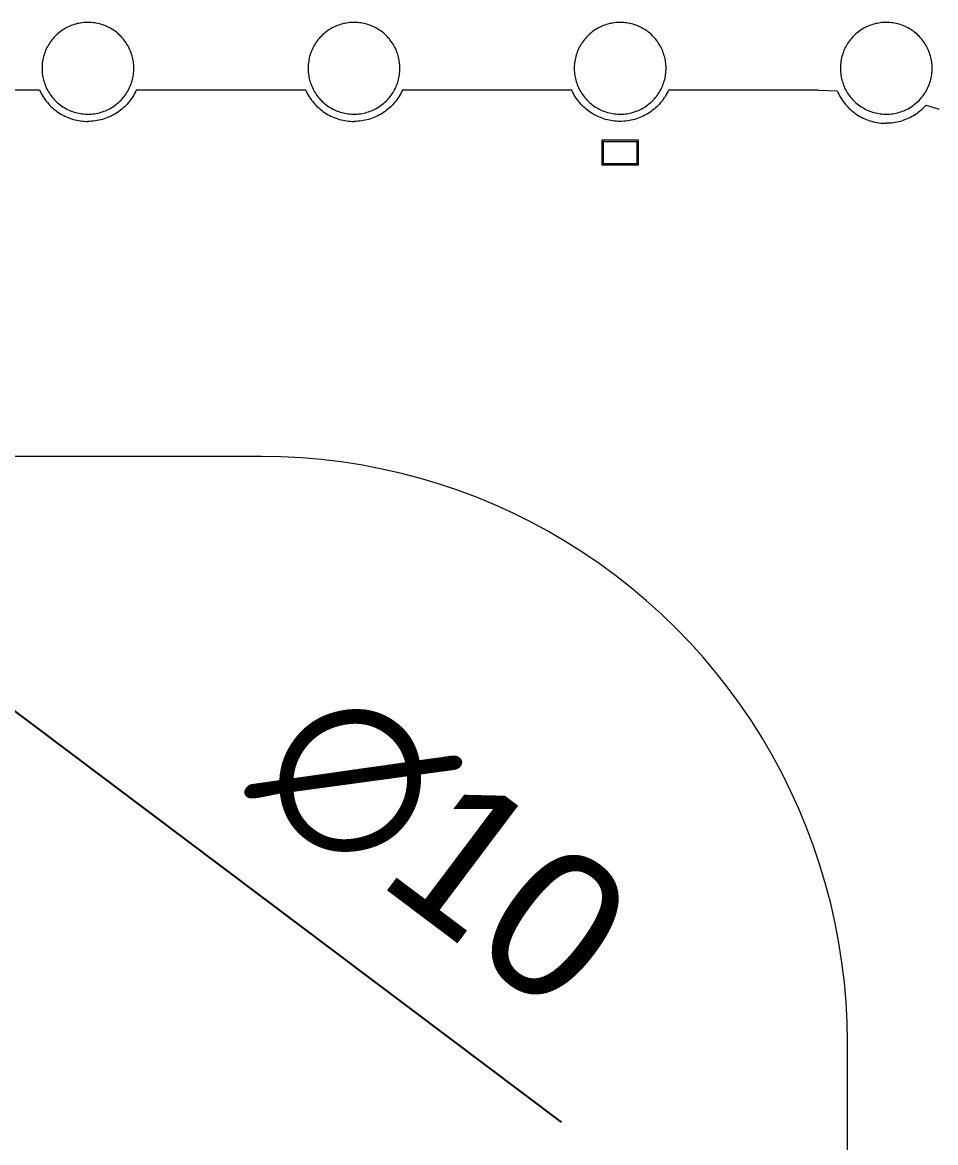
# Model space of a CAD drawing. Header units: millimetres. Extents: x 8434 to 10928, y 788 to 2545.
# Drawn here: x 9395 to 9519.6, y 1086.6 to 1239.5 of the extents above; entities that cross this region are included whole.
import ezdxf

# ---------------------------------------------------------------- set-up
doc = ezdxf.new("R2010")
doc.units = ezdxf.units.MM
doc.layers.add('ZANO_R', color=7, linetype='Continuous', lineweight=0)
doc.layers.add('ZANO_W', color=1, linetype='Continuous', lineweight=0)
doc.styles.get("Standard").update_dxf_attribs({"font": 'ARIALUNI.TTF'})
doc.dimstyles.new('pl i ang', dxfattribs={"dimtxt": 50, "dimasz": 50, "dimexe": 1.25, "dimexo": 0.625, "dimgap": 10, "dimtad": 1, "dimtoh": 1, "dimtxsty": 'Standard', "dimcen": 2.5, "dimclrd": 1, "dimclre": 1, "dimclrt": 1, "dimadec": 0, "dimazin": 0, "dimtfac": 1, "dimtmove": 0, "dimatfit": 3, "dimfxl": 1, "dimarcsym": 1})

# ---------------------------------------------------------------- blocks, each defined once
blk = doc.blocks.new('*D421')
at = {"layer": 'ZANO_W', "color": 1, "lineweight": -2}
for p, q in [((9347.59, 1180.31), (9331.61, 1192.33)), ((9363.57, 1168.29), (9371.57, 1162.27)), ((9387.55, 1150.25), (9468.48, 1089.37))]:
    blk.add_line(p, q, dxfattribs=at)
at = {"layer": 'ZANO_W', "color": 1}
for points in [[(9345.59, 1177.64), (9349.6, 1182.97), (9363.57, 1168.29)], [(9389.55, 1152.91), (9385.54, 1147.59), (9371.57, 1162.27)]]:
    blk.add_solid(points, dxfattribs=at)
at = {"layer": 'ZANO_W', "color": 1, "insert": (9452.4, 1126.95), "char_height": 20, "attachment_point": 5, "rotation": 323.0474}
blk.add_mtext('∅10', dxfattribs=at)

msp = doc.modelspace()

# ---------------------------------------------------------------- linework, layer by layer
at = {"layer": 'ZANO_R'}
for p, q in [((9401.41, 1239.03), (9401.21, 1238.94)), ((9401.61, 1239.12), (9401.41, 1239.03)), ((9401.81, 1239.19), (9401.61, 1239.12)), ((9402.02, 1239.26), (9401.81, 1239.19)), ((9402.23, 1239.32), (9402.02, 1239.26)), ((9402.44, 1239.38), (9402.23, 1239.32)), ((9402.65, 1239.42), (9402.44, 1239.38)), ((9402.87, 1239.46), (9402.65, 1239.42)), ((9403.08, 1239.49), (9402.87, 1239.46)), ((9403.3, 1239.52), (9403.08, 1239.49)), ((9403.52, 1239.54), (9403.3, 1239.52)), ((9403.73, 1239.55), (9403.52, 1239.54)), ((9403.95, 1239.55), (9403.73, 1239.55)), ((9404.17, 1239.54), (9403.95, 1239.55)), ((9404.38, 1239.53), (9404.17, 1239.54)), ((9404.6, 1239.51), (9404.38, 1239.53)), ((9404.82, 1239.48), (9404.6, 1239.51)), ((9405.03, 1239.44), (9404.82, 1239.48)), ((9405.24, 1239.4), (9405.03, 1239.44)), ((9405.46, 1239.35), (9405.24, 1239.4)), ((9405.67, 1239.29), (9405.46, 1239.35)), ((9405.87, 1239.23), (9405.67, 1239.29)), ((9406.08, 1239.15), (9405.87, 1239.23)), ((9406.28, 1239.08), (9406.08, 1239.15)), ((9406.48, 1238.99), (9406.28, 1239.08)), ((9406.68, 1238.9), (9406.48, 1238.99)), ((9437.73, 1239.03), (9437.54, 1238.94)), ((9437.94, 1239.12), (9437.73, 1239.03)), ((9438.14, 1239.19), (9437.94, 1239.12)), ((9438.35, 1239.26), (9438.14, 1239.19)), ((9438.55, 1239.32), (9438.35, 1239.26)), ((9438.77, 1239.38), (9438.55, 1239.32)), ((9438.98, 1239.42), (9438.77, 1239.38)), ((9439.19, 1239.46), (9438.98, 1239.42)), ((9439.41, 1239.49), (9439.19, 1239.46)), ((9439.62, 1239.52), (9439.41, 1239.49)), ((9439.84, 1239.54), (9439.62, 1239.52)), ((9440.06, 1239.55), (9439.84, 1239.54)), ((9440.28, 1239.55), (9440.06, 1239.55)), ((9440.49, 1239.54), (9440.28, 1239.55)), ((9440.71, 1239.53), (9440.49, 1239.54)), ((9440.93, 1239.51), (9440.71, 1239.53)), ((9441.14, 1239.48), (9440.93, 1239.51)), ((9441.36, 1239.44), (9441.14, 1239.48)), ((9441.57, 1239.4), (9441.36, 1239.44)), ((9441.78, 1239.35), (9441.57, 1239.4)), ((9441.99, 1239.29), (9441.78, 1239.35)), ((9442.2, 1239.23), (9441.99, 1239.29)), ((9442.4, 1239.15), (9442.2, 1239.23)), ((9442.61, 1239.08), (9442.4, 1239.15)), ((9442.81, 1238.99), (9442.61, 1239.08)), ((9443, 1238.9), (9442.81, 1238.99)), ((9474.06, 1239.03), (9473.86, 1238.94)), ((9474.26, 1239.12), (9474.06, 1239.03)), ((9474.47, 1239.19), (9474.26, 1239.12)), ((9474.67, 1239.26), (9474.47, 1239.19)), ((9474.88, 1239.32), (9474.67, 1239.26)), ((9475.09, 1239.38), (9474.88, 1239.32)), ((9475.3, 1239.42), (9475.09, 1239.38)), ((9475.52, 1239.46), (9475.3, 1239.42)), ((9475.73, 1239.49), (9475.52, 1239.46)), ((9475.95, 1239.52), (9475.73, 1239.49)), ((9476.17, 1239.54), (9475.95, 1239.52)), ((9476.38, 1239.55), (9476.17, 1239.54)), ((9476.6, 1239.55), (9476.38, 1239.55)), ((9476.82, 1239.54), (9476.6, 1239.55)), ((9477.03, 1239.53), (9476.82, 1239.54)), ((9477.25, 1239.51), (9477.03, 1239.53)), ((9477.47, 1239.48), (9477.25, 1239.51)), ((9477.68, 1239.44), (9477.47, 1239.48)), ((9477.89, 1239.4), (9477.68, 1239.44)), ((9478.11, 1239.35), (9477.89, 1239.4)), ((9478.32, 1239.29), (9478.11, 1239.35)), ((9478.52, 1239.23), (9478.32, 1239.29)), ((9478.73, 1239.15), (9478.52, 1239.23)), ((9478.93, 1239.08), (9478.73, 1239.15)), ((9479.13, 1238.99), (9478.93, 1239.08)), ((9479.33, 1238.9), (9479.13, 1238.99)), ((9510.39, 1239.03), (9510.19, 1238.94)), ((9510.59, 1239.12), (9510.39, 1239.03)), ((9510.79, 1239.19), (9510.59, 1239.12)), ((9511, 1239.26), (9510.79, 1239.19)), ((9511.21, 1239.32), (9511, 1239.26)), ((9511.42, 1239.38), (9511.21, 1239.32)), ((9511.63, 1239.42), (9511.42, 1239.38)), ((9511.84, 1239.46), (9511.63, 1239.42)), ((9512.06, 1239.49), (9511.84, 1239.46)), ((9512.27, 1239.52), (9512.06, 1239.49)), ((9512.49, 1239.54), (9512.27, 1239.52)), ((9512.71, 1239.55), (9512.49, 1239.54)), ((9512.93, 1239.55), (9512.71, 1239.55)), ((9513.14, 1239.54), (9512.93, 1239.55)), ((9513.36, 1239.53), (9513.14, 1239.54)), ((9513.58, 1239.51), (9513.36, 1239.53)), ((9513.79, 1239.48), (9513.58, 1239.51)), ((9514.01, 1239.44), (9513.79, 1239.48)), ((9514.22, 1239.4), (9514.01, 1239.44)), ((9514.43, 1239.35), (9514.22, 1239.4)), ((9514.64, 1239.29), (9514.43, 1239.35)), ((9514.85, 1239.23), (9514.64, 1239.29)), ((9515.05, 1239.15), (9514.85, 1239.23)), ((9515.26, 1239.08), (9515.05, 1239.15)), ((9515.46, 1238.99), (9515.26, 1239.08)), ((9515.65, 1238.9), (9515.46, 1238.99)), ((9399.29, 1237.54), (9399.15, 1237.37)), ((9399.44, 1237.69), (9399.29, 1237.54)), ((9399.6, 1237.84), (9399.44, 1237.69)), ((9399.76, 1237.99), (9399.6, 1237.84)), ((9399.93, 1238.13), (9399.76, 1237.99)), ((9400.1, 1238.27), (9399.93, 1238.13)), ((9400.27, 1238.39), (9400.1, 1238.27)), ((9400.45, 1238.52), (9400.27, 1238.39)), ((9400.64, 1238.63), (9400.45, 1238.52)), ((9400.83, 1238.74), (9400.64, 1238.63)), ((9401.02, 1238.85), (9400.83, 1238.74)), ((9401.21, 1238.94), (9401.02, 1238.85)), ((9406.87, 1238.8), (9406.68, 1238.9)), ((9407.06, 1238.69), (9406.87, 1238.8)), ((9407.25, 1238.58), (9407.06, 1238.69)), ((9407.43, 1238.46), (9407.25, 1238.58)), ((9407.61, 1238.33), (9407.43, 1238.46)), ((9407.78, 1238.2), (9407.61, 1238.33)), ((9407.95, 1238.06), (9407.78, 1238.2)), ((9408.11, 1237.92), (9407.95, 1238.06)), ((9408.27, 1237.77), (9408.11, 1237.92)), ((9408.42, 1237.61), (9408.27, 1237.77)), ((9408.57, 1237.45), (9408.42, 1237.61)), ((9408.71, 1237.29), (9408.57, 1237.45)), ((9435.62, 1237.54), (9435.47, 1237.37)), ((9435.77, 1237.69), (9435.62, 1237.54)), ((9435.93, 1237.84), (9435.77, 1237.69)), ((9436.09, 1237.99), (9435.93, 1237.84)), ((9436.25, 1238.13), (9436.09, 1237.99)), ((9436.42, 1238.27), (9436.25, 1238.13)), ((9436.6, 1238.39), (9436.42, 1238.27)), ((9436.78, 1238.52), (9436.6, 1238.39)), ((9436.96, 1238.63), (9436.78, 1238.52)), ((9437.15, 1238.74), (9436.96, 1238.63)), ((9437.34, 1238.85), (9437.15, 1238.74)), ((9437.54, 1238.94), (9437.34, 1238.85)), ((9443.2, 1238.8), (9443, 1238.9)), ((9443.39, 1238.69), (9443.2, 1238.8)), ((9443.57, 1238.58), (9443.39, 1238.69)), ((9443.75, 1238.46), (9443.57, 1238.58)), ((9443.93, 1238.33), (9443.75, 1238.46)), ((9444.1, 1238.2), (9443.93, 1238.33)), ((9444.27, 1238.06), (9444.1, 1238.2)), ((9444.44, 1237.92), (9444.27, 1238.06)), ((9444.59, 1237.77), (9444.44, 1237.92)), ((9444.75, 1237.61), (9444.59, 1237.77)), ((9444.89, 1237.45), (9444.75, 1237.61)), ((9445.04, 1237.29), (9444.89, 1237.45)), ((9471.94, 1237.54), (9471.8, 1237.37)), ((9472.1, 1237.69), (9471.94, 1237.54)), ((9472.25, 1237.84), (9472.1, 1237.69)), ((9472.41, 1237.99), (9472.25, 1237.84)), ((9472.58, 1238.13), (9472.41, 1237.99)), ((9472.75, 1238.27), (9472.58, 1238.13)), ((9472.92, 1238.39), (9472.75, 1238.27)), ((9473.1, 1238.52), (9472.92, 1238.39)), ((9473.29, 1238.63), (9473.1, 1238.52)), ((9473.48, 1238.74), (9473.29, 1238.63)), ((9473.67, 1238.85), (9473.48, 1238.74)), ((9473.86, 1238.94), (9473.67, 1238.85)), ((9479.52, 1238.8), (9479.33, 1238.9)), ((9479.71, 1238.69), (9479.52, 1238.8)), ((9479.9, 1238.58), (9479.71, 1238.69)), ((9480.08, 1238.46), (9479.9, 1238.58)), ((9480.26, 1238.33), (9480.08, 1238.46)), ((9480.43, 1238.2), (9480.26, 1238.33)), ((9480.6, 1238.06), (9480.43, 1238.2)), ((9480.76, 1237.92), (9480.6, 1238.06)), ((9480.92, 1237.77), (9480.76, 1237.92)), ((9481.07, 1237.61), (9480.92, 1237.77)), ((9481.22, 1237.45), (9481.07, 1237.61)), ((9481.36, 1237.29), (9481.22, 1237.45)), ((9508.27, 1237.54), (9508.13, 1237.37)), ((9508.42, 1237.69), (9508.27, 1237.54)), ((9508.58, 1237.84), (9508.42, 1237.69)), ((9508.74, 1237.99), (9508.58, 1237.84)), ((9508.9, 1238.13), (9508.74, 1237.99)), ((9509.07, 1238.27), (9508.9, 1238.13)), ((9509.25, 1238.39), (9509.07, 1238.27)), ((9509.43, 1238.52), (9509.25, 1238.39)), ((9509.61, 1238.63), (9509.43, 1238.52)), ((9509.8, 1238.74), (9509.61, 1238.63)), ((9509.99, 1238.85), (9509.8, 1238.74)), ((9510.19, 1238.94), (9509.99, 1238.85)), ((9515.85, 1238.8), (9515.65, 1238.9)), ((9516.04, 1238.69), (9515.85, 1238.8)), ((9516.22, 1238.58), (9516.04, 1238.69)), ((9516.4, 1238.46), (9516.22, 1238.58)), ((9516.58, 1238.33), (9516.4, 1238.46)), ((9516.75, 1238.2), (9516.58, 1238.33)), ((9516.92, 1238.06), (9516.75, 1238.2)), ((9517.09, 1237.92), (9516.92, 1238.06)), ((9517.24, 1237.77), (9517.09, 1237.92)), ((9517.4, 1237.61), (9517.24, 1237.77)), ((9517.55, 1237.45), (9517.4, 1237.61)), ((9517.69, 1237.29), (9517.55, 1237.45)), ((9398.3, 1236.11), (9398.21, 1235.92)), ((9398.41, 1236.3), (9398.3, 1236.11)), ((9398.51, 1236.49), (9398.41, 1236.3)), ((9398.63, 1236.68), (9398.51, 1236.49)), ((9398.75, 1236.86), (9398.63, 1236.68)), ((9398.88, 1237.03), (9398.75, 1236.86)), ((9399.01, 1237.21), (9398.88, 1237.03)), ((9399.15, 1237.37), (9399.01, 1237.21)), ((9408.85, 1237.12), (9408.71, 1237.29)), ((9408.98, 1236.95), (9408.85, 1237.12)), ((9409.1, 1236.77), (9408.98, 1236.95)), ((9409.22, 1236.58), (9409.1, 1236.77)), ((9409.33, 1236.4), (9409.22, 1236.58)), ((9409.44, 1236.21), (9409.33, 1236.4)), ((9409.54, 1236.01), (9409.44, 1236.21)), ((9409.63, 1235.82), (9409.54, 1236.01)), ((9434.63, 1236.11), (9434.53, 1235.92)), ((9434.73, 1236.3), (9434.63, 1236.11)), ((9434.84, 1236.49), (9434.73, 1236.3)), ((9434.95, 1236.68), (9434.84, 1236.49)), ((9435.07, 1236.86), (9434.95, 1236.68)), ((9435.2, 1237.03), (9435.07, 1236.86)), ((9435.34, 1237.21), (9435.2, 1237.03)), ((9435.47, 1237.37), (9435.34, 1237.21)), ((9445.17, 1237.12), (9445.04, 1237.29)), ((9445.3, 1236.95), (9445.17, 1237.12)), ((9445.43, 1236.77), (9445.3, 1236.95)), ((9445.55, 1236.58), (9445.43, 1236.77)), ((9445.66, 1236.4), (9445.55, 1236.58)), ((9445.76, 1236.21), (9445.66, 1236.4)), ((9445.86, 1236.01), (9445.76, 1236.21)), ((9445.95, 1235.82), (9445.86, 1236.01)), ((9470.95, 1236.11), (9470.86, 1235.92)), ((9471.06, 1236.3), (9470.95, 1236.11)), ((9471.16, 1236.49), (9471.06, 1236.3)), ((9471.28, 1236.68), (9471.16, 1236.49)), ((9471.4, 1236.86), (9471.28, 1236.68)), ((9471.53, 1237.03), (9471.4, 1236.86)), ((9471.66, 1237.21), (9471.53, 1237.03)), ((9471.8, 1237.37), (9471.66, 1237.21)), ((9481.5, 1237.12), (9481.36, 1237.29)), ((9481.63, 1236.95), (9481.5, 1237.12)), ((9481.75, 1236.77), (9481.63, 1236.95)), ((9481.87, 1236.58), (9481.75, 1236.77)), ((9481.98, 1236.4), (9481.87, 1236.58)), ((9482.09, 1236.21), (9481.98, 1236.4)), ((9482.19, 1236.01), (9482.09, 1236.21)), ((9482.28, 1235.82), (9482.19, 1236.01)), ((9507.28, 1236.11), (9507.18, 1235.92)), ((9507.38, 1236.3), (9507.28, 1236.11)), ((9507.49, 1236.49), (9507.38, 1236.3)), ((9507.6, 1236.68), (9507.49, 1236.49)), ((9507.73, 1236.86), (9507.6, 1236.68)), ((9507.85, 1237.03), (9507.73, 1236.86)), ((9507.99, 1237.21), (9507.85, 1237.03)), ((9508.13, 1237.37), (9507.99, 1237.21)), ((9517.82, 1237.12), (9517.69, 1237.29)), ((9517.95, 1236.95), (9517.82, 1237.12)), ((9518.08, 1236.77), (9517.95, 1236.95)), ((9518.2, 1236.58), (9518.08, 1236.77)), ((9518.31, 1236.4), (9518.2, 1236.58)), ((9518.41, 1236.21), (9518.31, 1236.4)), ((9518.51, 1236.01), (9518.41, 1236.21)), ((9518.6, 1235.82), (9518.51, 1236.01)), ((9397.74, 1234.47), (9397.7, 1234.26)), ((9397.79, 1234.68), (9397.74, 1234.47)), ((9397.84, 1234.89), (9397.79, 1234.68)), ((9397.9, 1235.1), (9397.84, 1234.89)), ((9397.97, 1235.31), (9397.9, 1235.1)), ((9398.04, 1235.51), (9397.97, 1235.31)), ((9398.12, 1235.72), (9398.04, 1235.51)), ((9398.21, 1235.92), (9398.12, 1235.72)), ((9409.71, 1235.62), (9409.63, 1235.82)), ((9409.79, 1235.41), (9409.71, 1235.62)), ((9409.86, 1235.21), (9409.79, 1235.41)), ((9409.92, 1235), (9409.86, 1235.21)), ((9409.98, 1234.79), (9409.92, 1235)), ((9410.03, 1234.58), (9409.98, 1234.79)), ((9410.07, 1234.36), (9410.03, 1234.58)), ((9434.07, 1234.47), (9434.03, 1234.26)), ((9434.11, 1234.68), (9434.07, 1234.47)), ((9434.16, 1234.89), (9434.11, 1234.68)), ((9434.22, 1235.1), (9434.16, 1234.89)), ((9434.29, 1235.31), (9434.22, 1235.1)), ((9434.37, 1235.51), (9434.29, 1235.31)), ((9434.45, 1235.72), (9434.37, 1235.51)), ((9434.53, 1235.92), (9434.45, 1235.72)), ((9446.04, 1235.62), (9445.95, 1235.82)), ((9446.11, 1235.41), (9446.04, 1235.62)), ((9446.18, 1235.21), (9446.11, 1235.41)), ((9446.25, 1235), (9446.18, 1235.21)), ((9446.3, 1234.79), (9446.25, 1235)), ((9446.35, 1234.58), (9446.3, 1234.79)), ((9446.39, 1234.36), (9446.35, 1234.58)), ((9470.39, 1234.47), (9470.36, 1234.26)), ((9470.44, 1234.68), (9470.39, 1234.47)), ((9470.49, 1234.89), (9470.44, 1234.68)), ((9470.55, 1235.1), (9470.49, 1234.89)), ((9470.62, 1235.31), (9470.55, 1235.1)), ((9470.69, 1235.51), (9470.62, 1235.31)), ((9470.77, 1235.72), (9470.69, 1235.51)), ((9470.86, 1235.92), (9470.77, 1235.72)), ((9482.36, 1235.62), (9482.28, 1235.82)), ((9482.44, 1235.41), (9482.36, 1235.62)), ((9482.51, 1235.21), (9482.44, 1235.41)), ((9482.57, 1235), (9482.51, 1235.21)), ((9482.63, 1234.79), (9482.57, 1235)), ((9482.68, 1234.58), (9482.63, 1234.79)), ((9482.72, 1234.36), (9482.68, 1234.58)), ((9506.72, 1234.47), (9506.68, 1234.26)), ((9506.76, 1234.68), (9506.72, 1234.47)), ((9506.82, 1234.89), (9506.76, 1234.68)), ((9506.88, 1235.1), (9506.82, 1234.89)), ((9506.94, 1235.31), (9506.88, 1235.1)), ((9507.02, 1235.51), (9506.94, 1235.31)), ((9507.1, 1235.72), (9507.02, 1235.51)), ((9507.18, 1235.92), (9507.1, 1235.72)), ((9518.69, 1235.62), (9518.6, 1235.82)), ((9518.76, 1235.41), (9518.69, 1235.62)), ((9518.83, 1235.21), (9518.76, 1235.41)), ((9518.9, 1235), (9518.83, 1235.21)), ((9518.95, 1234.79), (9518.9, 1235)), ((9519, 1234.58), (9518.95, 1234.79)), ((9519.04, 1234.36), (9519, 1234.58)), ((9397.64, 1233.61), (9397.63, 1233.39)), ((9397.63, 1233.39), (9397.63, 1233.17)), ((9397.63, 1233.17), (9397.64, 1232.95)), ((9397.65, 1233.82), (9397.64, 1233.61)), ((9397.64, 1232.95), (9397.65, 1232.74)), ((9397.67, 1234.04), (9397.65, 1233.82)), ((9397.7, 1234.26), (9397.67, 1234.04)), ((9410.1, 1234.15), (9410.07, 1234.36)), ((9410.13, 1233.93), (9410.1, 1234.15)), ((9410.15, 1233.71), (9410.13, 1233.93)), ((9410.16, 1233.5), (9410.15, 1233.71)), ((9410.15, 1232.85), (9410.16, 1233.06)), ((9410.16, 1233.28), (9410.16, 1233.5)), ((9410.16, 1233.06), (9410.16, 1233.28)), ((9433.96, 1233.61), (9433.95, 1233.39)), ((9433.95, 1233.39), (9433.95, 1233.17)), ((9433.95, 1233.17), (9433.96, 1232.95)), ((9433.98, 1233.82), (9433.96, 1233.61)), ((9433.96, 1232.95), (9433.98, 1232.74)), ((9434, 1234.04), (9433.98, 1233.82)), ((9434.03, 1234.26), (9434, 1234.04)), ((9446.43, 1234.15), (9446.39, 1234.36)), ((9446.45, 1233.93), (9446.43, 1234.15)), ((9446.47, 1233.71), (9446.45, 1233.93)), ((9446.48, 1233.5), (9446.47, 1233.71)), ((9446.47, 1232.85), (9446.48, 1233.06)), ((9446.49, 1233.28), (9446.48, 1233.5)), ((9446.48, 1233.06), (9446.49, 1233.28)), ((9470.29, 1233.61), (9470.28, 1233.39)), ((9470.28, 1233.39), (9470.28, 1233.17)), ((9470.28, 1233.17), (9470.29, 1232.95)), ((9470.3, 1233.82), (9470.29, 1233.61)), ((9470.29, 1232.95), (9470.3, 1232.74)), ((9470.33, 1234.04), (9470.3, 1233.82)), ((9470.36, 1234.26), (9470.33, 1234.04)), ((9482.75, 1234.15), (9482.72, 1234.36)), ((9482.78, 1233.93), (9482.75, 1234.15)), ((9482.8, 1233.71), (9482.78, 1233.93)), ((9482.81, 1233.5), (9482.8, 1233.71)), ((9482.8, 1232.85), (9482.81, 1233.06)), ((9482.81, 1233.28), (9482.81, 1233.5)), ((9482.81, 1233.06), (9482.81, 1233.28)), ((9506.63, 1233.82), (9506.61, 1233.61)), ((9506.61, 1233.61), (9506.61, 1233.39)), ((9506.61, 1233.39), (9506.61, 1233.17)), ((9506.61, 1233.17), (9506.61, 1232.95)), ((9506.61, 1232.95), (9506.63, 1232.74)), ((9506.65, 1234.04), (9506.63, 1233.82)), ((9506.68, 1234.26), (9506.65, 1234.04)), ((9519.08, 1234.15), (9519.04, 1234.36)), ((9519.1, 1233.93), (9519.08, 1234.15)), ((9519.12, 1233.71), (9519.1, 1233.93)), ((9519.13, 1233.5), (9519.12, 1233.71)), ((9519.12, 1232.85), (9519.13, 1233.06)), ((9519.14, 1233.28), (9519.13, 1233.5)), ((9519.13, 1233.06), (9519.14, 1233.28)), ((9397.65, 1232.74), (9397.67, 1232.52)), ((9397.67, 1232.52), (9397.7, 1232.31)), ((9397.7, 1232.31), (9397.74, 1232.09)), ((9397.74, 1232.09), (9397.79, 1231.88)), ((9397.79, 1231.88), (9397.84, 1231.67)), ((9397.84, 1231.67), (9397.9, 1231.46)), ((9397.9, 1231.46), (9397.97, 1231.25)), ((9409.79, 1231.15), (9409.86, 1231.35)), ((9409.86, 1231.35), (9409.92, 1231.56)), ((9409.92, 1231.56), (9409.98, 1231.77)), ((9409.98, 1231.77), (9410.03, 1231.98)), ((9410.03, 1231.98), (9410.07, 1232.2)), ((9410.07, 1232.2), (9410.1, 1232.41)), ((9410.1, 1232.41), (9410.13, 1232.63)), ((9410.13, 1232.63), (9410.15, 1232.85)), ((9433.98, 1232.74), (9434, 1232.52)), ((9434, 1232.52), (9434.03, 1232.31)), ((9434.03, 1232.31), (9434.07, 1232.09)), ((9434.07, 1232.09), (9434.11, 1231.88)), ((9434.11, 1231.88), (9434.16, 1231.67)), ((9434.16, 1231.67), (9434.22, 1231.46)), ((9434.22, 1231.46), (9434.29, 1231.25)), ((9446.11, 1231.15), (9446.18, 1231.35)), ((9446.18, 1231.35), (9446.25, 1231.56)), ((9446.25, 1231.56), (9446.3, 1231.77)), ((9446.3, 1231.77), (9446.35, 1231.98)), ((9446.35, 1231.98), (9446.39, 1232.2)), ((9446.39, 1232.2), (9446.43, 1232.41)), ((9446.43, 1232.41), (9446.45, 1232.63)), ((9446.45, 1232.63), (9446.47, 1232.85)), ((9470.3, 1232.74), (9470.33, 1232.52)), ((9470.33, 1232.52), (9470.36, 1232.31)), ((9470.36, 1232.31), (9470.39, 1232.09)), ((9470.39, 1232.09), (9470.44, 1231.88)), ((9470.44, 1231.88), (9470.49, 1231.67)), ((9470.49, 1231.67), (9470.55, 1231.46)), ((9470.55, 1231.46), (9470.62, 1231.25)), ((9482.44, 1231.15), (9482.51, 1231.35)), ((9482.51, 1231.35), (9482.57, 1231.56)), ((9482.57, 1231.56), (9482.63, 1231.77)), ((9482.63, 1231.77), (9482.68, 1231.98)), ((9482.68, 1231.98), (9482.72, 1232.2)), ((9482.72, 1232.2), (9482.75, 1232.41)), ((9482.75, 1232.41), (9482.78, 1232.63)), ((9482.78, 1232.63), (9482.8, 1232.85)), ((9506.63, 1232.74), (9506.65, 1232.52)), ((9506.65, 1232.52), (9506.68, 1232.31)), ((9506.68, 1232.31), (9506.72, 1232.09)), ((9506.72, 1232.09), (9506.76, 1231.88)), ((9506.76, 1231.88), (9506.82, 1231.67)), ((9506.82, 1231.67), (9506.88, 1231.46)), ((9506.88, 1231.46), (9506.94, 1231.25)), ((9518.76, 1231.15), (9518.83, 1231.35)), ((9518.83, 1231.35), (9518.9, 1231.56)), ((9518.9, 1231.56), (9518.95, 1231.77)), ((9518.95, 1231.77), (9519, 1231.98)), ((9519, 1231.98), (9519.04, 1232.2)), ((9519.04, 1232.2), (9519.08, 1232.41)), ((9519.08, 1232.41), (9519.1, 1232.63)), ((9519.1, 1232.63), (9519.12, 1232.85)), ((9397.3, 1230.28), (9374.17, 1230.28)), ((9397.3, 1230.28), (9397.4, 1230.05)), ((9397.4, 1230.05), (9397.52, 1229.83)), ((9397.52, 1229.83), (9397.64, 1229.61)), ((9397.97, 1231.25), (9398.04, 1231.05)), ((9398.04, 1231.05), (9398.12, 1230.84)), ((9398.12, 1230.84), (9398.21, 1230.65)), ((9398.21, 1230.65), (9398.3, 1230.45)), ((9398.3, 1230.45), (9398.41, 1230.26)), ((9398.41, 1230.26), (9398.51, 1230.07)), ((9398.51, 1230.07), (9398.63, 1229.88)), ((9398.63, 1229.88), (9398.75, 1229.7)), ((9409.1, 1229.79), (9409.22, 1229.98)), ((9409.22, 1229.98), (9409.33, 1230.16)), ((9409.33, 1230.16), (9409.44, 1230.35)), ((9409.44, 1230.35), (9409.54, 1230.55)), ((9409.54, 1230.55), (9409.63, 1230.74)), ((9409.63, 1230.74), (9409.71, 1230.94)), ((9409.71, 1230.94), (9409.79, 1231.15)), ((9410.27, 1229.83), (9410.15, 1229.61)), ((9410.39, 1230.05), (9410.27, 1229.83)), ((9410.5, 1230.28), (9410.39, 1230.05)), ((9433.62, 1230.28), (9410.5, 1230.28)), ((9433.62, 1230.28), (9433.73, 1230.05)), ((9433.73, 1230.05), (9433.84, 1229.83)), ((9433.84, 1229.83), (9433.97, 1229.61)), ((9434.29, 1231.25), (9434.37, 1231.05)), ((9434.37, 1231.05), (9434.45, 1230.84)), ((9434.45, 1230.84), (9434.53, 1230.65)), ((9434.53, 1230.65), (9434.63, 1230.45)), ((9434.63, 1230.45), (9434.73, 1230.26)), ((9434.73, 1230.26), (9434.84, 1230.07)), ((9434.84, 1230.07), (9434.95, 1229.88)), ((9434.95, 1229.88), (9435.07, 1229.7)), ((9445.43, 1229.79), (9445.55, 1229.98)), ((9445.55, 1229.98), (9445.66, 1230.16)), ((9445.66, 1230.16), (9445.76, 1230.35)), ((9445.76, 1230.35), (9445.86, 1230.55)), ((9445.86, 1230.55), (9445.95, 1230.74)), ((9445.95, 1230.74), (9446.04, 1230.94)), ((9446.04, 1230.94), (9446.11, 1231.15)), ((9446.6, 1229.83), (9446.47, 1229.61)), ((9446.71, 1230.05), (9446.6, 1229.83)), ((9446.82, 1230.28), (9446.71, 1230.05)), ((9469.95, 1230.28), (9446.82, 1230.28)), ((9470.05, 1230.05), (9469.95, 1230.28)), ((9470.17, 1229.83), (9470.05, 1230.05)), ((9470.29, 1229.61), (9470.17, 1229.83)), ((9470.62, 1231.25), (9470.69, 1231.05)), ((9470.69, 1231.05), (9470.77, 1230.84)), ((9470.77, 1230.84), (9470.86, 1230.65)), ((9470.86, 1230.65), (9470.95, 1230.45)), ((9470.95, 1230.45), (9471.06, 1230.26)), ((9471.06, 1230.26), (9471.16, 1230.07)), ((9471.16, 1230.07), (9471.28, 1229.88)), ((9471.28, 1229.88), (9471.4, 1229.7)), ((9481.75, 1229.79), (9481.87, 1229.98)), ((9481.87, 1229.98), (9481.98, 1230.16)), ((9481.98, 1230.16), (9482.09, 1230.35)), ((9482.09, 1230.35), (9482.19, 1230.55)), ((9482.19, 1230.55), (9482.28, 1230.74)), ((9482.28, 1230.74), (9482.36, 1230.94)), ((9482.36, 1230.94), (9482.44, 1231.15)), ((9482.92, 1229.83), (9482.8, 1229.61)), ((9483.04, 1230.05), (9482.92, 1229.83)), ((9483.15, 1230.28), (9483.04, 1230.05)), ((9503.57, 1230.28), (9483.15, 1230.28)), ((9503.57, 1230.28), (9504.87, 1230.26)), ((9504.87, 1230.26), (9506.17, 1230.22)), ((9506.17, 1230.22), (9506.27, 1229.99)), ((9506.27, 1229.99), (9506.38, 1229.76)), ((9506.94, 1231.25), (9507.02, 1231.05)), ((9507.02, 1231.05), (9507.1, 1230.84)), ((9507.1, 1230.84), (9507.18, 1230.65)), ((9507.18, 1230.65), (9507.28, 1230.45)), ((9507.28, 1230.45), (9507.38, 1230.26)), ((9507.38, 1230.26), (9507.49, 1230.07)), ((9507.49, 1230.07), (9507.6, 1229.88)), ((9507.6, 1229.88), (9507.73, 1229.7)), ((9518.08, 1229.79), (9518.2, 1229.98)), ((9518.2, 1229.98), (9518.31, 1230.16)), ((9518.31, 1230.16), (9518.41, 1230.35)), ((9518.41, 1230.35), (9518.51, 1230.55)), ((9518.51, 1230.55), (9518.6, 1230.74)), ((9518.6, 1230.74), (9518.69, 1230.94)), ((9518.69, 1230.94), (9518.76, 1231.15)), ((9397.64, 1229.61), (9397.77, 1229.4)), ((9397.77, 1229.4), (9397.91, 1229.19)), ((9397.91, 1229.19), (9398.06, 1228.98)), ((9398.06, 1228.98), (9398.21, 1228.78)), ((9398.21, 1228.78), (9398.37, 1228.59)), ((9398.37, 1228.59), (9398.54, 1228.4)), ((9398.54, 1228.4), (9398.71, 1228.22)), ((9398.75, 1229.7), (9398.88, 1229.53)), ((9398.88, 1229.53), (9399.01, 1229.35)), ((9399.01, 1229.35), (9399.15, 1229.19)), ((9399.15, 1229.19), (9399.29, 1229.03)), ((9399.29, 1229.03), (9399.44, 1228.87)), ((9399.44, 1228.87), (9399.6, 1228.72)), ((9399.6, 1228.72), (9399.76, 1228.57)), ((9399.76, 1228.57), (9399.93, 1228.43)), ((9399.93, 1228.43), (9400.1, 1228.29)), ((9400.1, 1228.29), (9400.27, 1228.17)), ((9407.61, 1228.23), (9407.78, 1228.36)), ((9407.78, 1228.36), (9407.95, 1228.5)), ((9407.95, 1228.5), (9408.11, 1228.64)), ((9408.11, 1228.64), (9408.27, 1228.79)), ((9408.27, 1228.79), (9408.42, 1228.95)), ((9408.42, 1228.95), (9408.57, 1229.11)), ((9408.57, 1229.11), (9408.71, 1229.27)), ((9408.71, 1229.27), (9408.85, 1229.44)), ((9408.85, 1229.44), (9408.98, 1229.61)), ((9408.98, 1229.61), (9409.1, 1229.79)), ((9409.26, 1228.4), (9409.08, 1228.22)), ((9409.42, 1228.59), (9409.26, 1228.4)), ((9409.58, 1228.78), (9409.42, 1228.59)), ((9409.73, 1228.98), (9409.58, 1228.78)), ((9409.88, 1229.19), (9409.73, 1228.98)), ((9410.02, 1229.4), (9409.88, 1229.19)), ((9410.15, 1229.61), (9410.02, 1229.4)), ((9433.97, 1229.61), (9434.1, 1229.4)), ((9434.1, 1229.4), (9434.24, 1229.19)), ((9434.24, 1229.19), (9434.38, 1228.98)), ((9434.38, 1228.98), (9434.53, 1228.78)), ((9434.53, 1228.78), (9434.69, 1228.59)), ((9434.69, 1228.59), (9434.86, 1228.4)), ((9434.86, 1228.4), (9435.03, 1228.22)), ((9435.07, 1229.7), (9435.2, 1229.53)), ((9435.2, 1229.53), (9435.34, 1229.35)), ((9435.34, 1229.35), (9435.47, 1229.19)), ((9435.47, 1229.19), (9435.62, 1229.03)), ((9435.62, 1229.03), (9435.77, 1228.87)), ((9435.77, 1228.87), (9435.93, 1228.72)), ((9435.93, 1228.72), (9436.09, 1228.57)), ((9436.09, 1228.57), (9436.25, 1228.43)), ((9436.25, 1228.43), (9436.42, 1228.29)), ((9436.42, 1228.29), (9436.6, 1228.17)), ((9443.93, 1228.23), (9444.1, 1228.36)), ((9444.1, 1228.36), (9444.27, 1228.5)), ((9444.27, 1228.5), (9444.44, 1228.64)), ((9444.44, 1228.64), (9444.59, 1228.79)), ((9444.59, 1228.79), (9444.75, 1228.95)), ((9444.75, 1228.95), (9444.89, 1229.11)), ((9444.89, 1229.11), (9445.04, 1229.27)), ((9445.04, 1229.27), (9445.17, 1229.44)), ((9445.17, 1229.44), (9445.3, 1229.61)), ((9445.3, 1229.61), (9445.43, 1229.79)), ((9445.58, 1228.4), (9445.41, 1228.22)), ((9445.75, 1228.59), (9445.58, 1228.4)), ((9445.91, 1228.78), (9445.75, 1228.59)), ((9446.06, 1228.98), (9445.91, 1228.78)), ((9446.2, 1229.19), (9446.06, 1228.98)), ((9446.34, 1229.4), (9446.2, 1229.19)), ((9446.47, 1229.61), (9446.34, 1229.4)), ((9470.42, 1229.4), (9470.29, 1229.61)), ((9470.56, 1229.19), (9470.42, 1229.4)), ((9470.71, 1228.98), (9470.56, 1229.19)), ((9470.86, 1228.78), (9470.71, 1228.98)), ((9471.02, 1228.59), (9470.86, 1228.78)), ((9471.19, 1228.4), (9471.02, 1228.59)), ((9471.36, 1228.22), (9471.19, 1228.4)), ((9471.4, 1229.7), (9471.53, 1229.53)), ((9471.53, 1229.53), (9471.66, 1229.35)), ((9471.66, 1229.35), (9471.8, 1229.19)), ((9471.8, 1229.19), (9471.94, 1229.03)), ((9471.94, 1229.03), (9472.1, 1228.87)), ((9472.1, 1228.87), (9472.25, 1228.72)), ((9472.25, 1228.72), (9472.41, 1228.57)), ((9472.41, 1228.57), (9472.58, 1228.43)), ((9472.58, 1228.43), (9472.75, 1228.29)), ((9472.75, 1228.29), (9472.92, 1228.17)), ((9480.26, 1228.23), (9480.43, 1228.36)), ((9480.43, 1228.36), (9480.6, 1228.5)), ((9480.6, 1228.5), (9480.76, 1228.64)), ((9480.76, 1228.64), (9480.92, 1228.79)), ((9480.92, 1228.79), (9481.07, 1228.95)), ((9481.07, 1228.95), (9481.22, 1229.11)), ((9481.22, 1229.11), (9481.36, 1229.27)), ((9481.36, 1229.27), (9481.5, 1229.44)), ((9481.5, 1229.44), (9481.63, 1229.61)), ((9481.63, 1229.61), (9481.75, 1229.79)), ((9481.91, 1228.4), (9481.73, 1228.22)), ((9482.07, 1228.59), (9481.91, 1228.4)), ((9482.23, 1228.78), (9482.07, 1228.59)), ((9482.38, 1228.98), (9482.23, 1228.78)), ((9482.53, 1229.19), (9482.38, 1228.98)), ((9482.67, 1229.4), (9482.53, 1229.19)), ((9482.8, 1229.61), (9482.67, 1229.4)), ((9506.38, 1229.76), (9506.5, 1229.54)), ((9506.5, 1229.54), (9506.62, 1229.32)), ((9506.62, 1229.32), (9506.75, 1229.11)), ((9506.75, 1229.11), (9506.89, 1228.9)), ((9506.89, 1228.9), (9507.04, 1228.7)), ((9507.04, 1228.7), (9507.19, 1228.5)), ((9507.19, 1228.5), (9507.35, 1228.31)), ((9507.35, 1228.31), (9507.52, 1228.12)), ((9507.73, 1229.7), (9507.85, 1229.53)), ((9507.85, 1229.53), (9507.99, 1229.35)), ((9507.99, 1229.35), (9508.13, 1229.19)), ((9508.13, 1229.19), (9508.27, 1229.03)), ((9508.27, 1229.03), (9508.42, 1228.87)), ((9508.42, 1228.87), (9508.58, 1228.72)), ((9508.58, 1228.72), (9508.74, 1228.57)), ((9508.74, 1228.57), (9508.9, 1228.43)), ((9508.9, 1228.43), (9509.07, 1228.29)), ((9509.07, 1228.29), (9509.25, 1228.17)), ((9516.58, 1228.23), (9516.75, 1228.36)), ((9516.75, 1228.36), (9516.92, 1228.5)), ((9516.92, 1228.5), (9517.09, 1228.64)), ((9517.09, 1228.64), (9517.24, 1228.79)), ((9517.24, 1228.79), (9517.4, 1228.95)), ((9517.4, 1228.95), (9517.55, 1229.11)), ((9517.55, 1229.11), (9517.69, 1229.27)), ((9517.69, 1229.27), (9517.82, 1229.44)), ((9517.82, 1229.44), (9517.95, 1229.61)), ((9517.95, 1229.61), (9518.08, 1229.79)), ((9398.71, 1228.22), (9398.89, 1228.04)), ((9398.89, 1228.04), (9399.07, 1227.87)), ((9399.07, 1227.87), (9399.26, 1227.7)), ((9399.26, 1227.7), (9399.46, 1227.55)), ((9399.46, 1227.55), (9399.66, 1227.4)), ((9399.66, 1227.4), (9399.87, 1227.25)), ((9399.87, 1227.25), (9400.08, 1227.12)), ((9400.08, 1227.12), (9400.29, 1226.99)), ((9400.27, 1228.17), (9400.45, 1228.04)), ((9400.29, 1226.99), (9400.51, 1226.87)), ((9400.45, 1228.04), (9400.64, 1227.93)), ((9400.51, 1226.87), (9400.74, 1226.75)), ((9400.64, 1227.93), (9400.83, 1227.82)), ((9400.74, 1226.75), (9400.97, 1226.65)), ((9400.83, 1227.82), (9401.02, 1227.71)), ((9401.02, 1227.71), (9401.21, 1227.62)), ((9401.21, 1227.62), (9401.41, 1227.53)), ((9401.41, 1227.53), (9401.61, 1227.44)), ((9401.61, 1227.44), (9401.81, 1227.37)), ((9401.81, 1227.37), (9402.02, 1227.3)), ((9402.02, 1227.3), (9402.23, 1227.24)), ((9402.23, 1227.24), (9402.44, 1227.18)), ((9402.44, 1227.18), (9402.65, 1227.14)), ((9402.65, 1227.14), (9402.87, 1227.1)), ((9402.87, 1227.1), (9403.08, 1227.07)), ((9403.08, 1227.07), (9403.3, 1227.04)), ((9403.3, 1227.04), (9403.52, 1227.02)), ((9403.52, 1227.02), (9403.73, 1227.02)), ((9403.73, 1227.02), (9403.95, 1227.01)), ((9403.95, 1227.01), (9404.17, 1227.02)), ((9404.17, 1227.02), (9404.38, 1227.03)), ((9404.38, 1227.03), (9404.6, 1227.05)), ((9404.6, 1227.05), (9404.82, 1227.08)), ((9404.82, 1227.08), (9405.03, 1227.12)), ((9405.03, 1227.12), (9405.24, 1227.16)), ((9405.24, 1227.16), (9405.46, 1227.21)), ((9405.46, 1227.21), (9405.67, 1227.27)), ((9405.67, 1227.27), (9405.87, 1227.33)), ((9405.87, 1227.33), (9406.08, 1227.41)), ((9406.08, 1227.41), (9406.28, 1227.49)), ((9406.28, 1227.49), (9406.48, 1227.57)), ((9406.48, 1227.57), (9406.68, 1227.66)), ((9406.68, 1227.66), (9406.87, 1227.76)), ((9407.05, 1226.75), (9406.83, 1226.65)), ((9406.87, 1227.76), (9407.06, 1227.87)), ((9407.28, 1226.87), (9407.05, 1226.75)), ((9407.06, 1227.87), (9407.25, 1227.98)), ((9407.25, 1227.98), (9407.43, 1228.1)), ((9407.5, 1226.99), (9407.28, 1226.87)), ((9407.43, 1228.1), (9407.61, 1228.23)), ((9407.71, 1227.12), (9407.5, 1226.99)), ((9407.93, 1227.25), (9407.71, 1227.12)), ((9408.13, 1227.4), (9407.93, 1227.25)), ((9408.33, 1227.55), (9408.13, 1227.4)), ((9408.53, 1227.7), (9408.33, 1227.55)), ((9408.72, 1227.87), (9408.53, 1227.7)), ((9408.9, 1228.04), (9408.72, 1227.87)), ((9409.08, 1228.22), (9408.9, 1228.04)), ((9435.03, 1228.22), (9435.21, 1228.04)), ((9435.21, 1228.04), (9435.4, 1227.87)), ((9435.4, 1227.87), (9435.59, 1227.7)), ((9435.59, 1227.7), (9435.78, 1227.55)), ((9435.78, 1227.55), (9435.98, 1227.4)), ((9435.98, 1227.4), (9436.19, 1227.25)), ((9436.19, 1227.25), (9436.4, 1227.12)), ((9436.4, 1227.12), (9436.62, 1226.99)), ((9436.6, 1228.17), (9436.78, 1228.04)), ((9436.62, 1226.99), (9436.84, 1226.87)), ((9436.78, 1228.04), (9436.96, 1227.93)), ((9436.84, 1226.87), (9437.06, 1226.75)), ((9436.96, 1227.93), (9437.15, 1227.82)), ((9437.06, 1226.75), (9437.29, 1226.65)), ((9437.15, 1227.82), (9437.34, 1227.71)), ((9437.34, 1227.71), (9437.54, 1227.62)), ((9437.54, 1227.62), (9437.73, 1227.53)), ((9437.73, 1227.53), (9437.94, 1227.44)), ((9437.94, 1227.44), (9438.14, 1227.37)), ((9438.14, 1227.37), (9438.35, 1227.3)), ((9438.35, 1227.3), (9438.55, 1227.24)), ((9438.55, 1227.24), (9438.77, 1227.18)), ((9438.77, 1227.18), (9438.98, 1227.14)), ((9438.98, 1227.14), (9439.19, 1227.1)), ((9439.19, 1227.1), (9439.41, 1227.07)), ((9439.41, 1227.07), (9439.62, 1227.04)), ((9439.62, 1227.04), (9439.84, 1227.02)), ((9439.84, 1227.02), (9440.06, 1227.02)), ((9440.06, 1227.02), (9440.28, 1227.01)), ((9440.28, 1227.01), (9440.49, 1227.02)), ((9440.49, 1227.02), (9440.71, 1227.03)), ((9440.71, 1227.03), (9440.93, 1227.05)), ((9440.93, 1227.05), (9441.14, 1227.08)), ((9441.14, 1227.08), (9441.36, 1227.12)), ((9441.36, 1227.12), (9441.57, 1227.16)), ((9441.57, 1227.16), (9441.78, 1227.21)), ((9441.78, 1227.21), (9441.99, 1227.27)), ((9441.99, 1227.27), (9442.2, 1227.33)), ((9442.2, 1227.33), (9442.4, 1227.41)), ((9442.4, 1227.41), (9442.61, 1227.49)), ((9442.61, 1227.49), (9442.81, 1227.57)), ((9442.81, 1227.57), (9443, 1227.66)), ((9443, 1227.66), (9443.2, 1227.76)), ((9443.38, 1226.75), (9443.15, 1226.65)), ((9443.2, 1227.76), (9443.39, 1227.87)), ((9443.6, 1226.87), (9443.38, 1226.75)), ((9443.39, 1227.87), (9443.57, 1227.98)), ((9443.57, 1227.98), (9443.75, 1228.1)), ((9443.82, 1226.99), (9443.6, 1226.87)), ((9443.75, 1228.1), (9443.93, 1228.23)), ((9444.04, 1227.12), (9443.82, 1226.99)), ((9444.25, 1227.25), (9444.04, 1227.12)), ((9444.46, 1227.4), (9444.25, 1227.25)), ((9444.66, 1227.55), (9444.46, 1227.4)), ((9444.85, 1227.7), (9444.66, 1227.55)), ((9445.05, 1227.87), (9444.85, 1227.7)), ((9445.23, 1228.04), (9445.05, 1227.87)), ((9445.41, 1228.22), (9445.23, 1228.04)), ((9471.54, 1228.04), (9471.36, 1228.22)), ((9471.72, 1227.87), (9471.54, 1228.04)), ((9471.91, 1227.7), (9471.72, 1227.87)), ((9472.11, 1227.55), (9471.91, 1227.7)), ((9472.31, 1227.4), (9472.11, 1227.55)), ((9472.52, 1227.25), (9472.31, 1227.4)), ((9472.73, 1227.12), (9472.52, 1227.25)), ((9472.94, 1226.99), (9472.73, 1227.12)), ((9472.92, 1228.17), (9473.1, 1228.04)), ((9473.16, 1226.87), (9472.94, 1226.99)), ((9473.1, 1228.04), (9473.29, 1227.93)), ((9473.39, 1226.75), (9473.16, 1226.87)), ((9473.29, 1227.93), (9473.48, 1227.82)), ((9473.62, 1226.65), (9473.39, 1226.75)), ((9473.48, 1227.82), (9473.67, 1227.71)), ((9473.67, 1227.71), (9473.86, 1227.62)), ((9473.86, 1227.62), (9474.06, 1227.53)), ((9474.06, 1227.53), (9474.26, 1227.44)), ((9474.26, 1227.44), (9474.47, 1227.37)), ((9474.47, 1227.37), (9474.67, 1227.3)), ((9474.67, 1227.3), (9474.88, 1227.24)), ((9474.88, 1227.24), (9475.09, 1227.18)), ((9475.09, 1227.18), (9475.3, 1227.14)), ((9475.3, 1227.14), (9475.52, 1227.1)), ((9475.52, 1227.1), (9475.73, 1227.07)), ((9475.73, 1227.07), (9475.95, 1227.04)), ((9475.95, 1227.04), (9476.17, 1227.02)), ((9476.17, 1227.02), (9476.38, 1227.02)), ((9476.38, 1227.02), (9476.6, 1227.01)), ((9476.6, 1227.01), (9476.82, 1227.02)), ((9476.82, 1227.02), (9477.03, 1227.03)), ((9477.03, 1227.03), (9477.25, 1227.05)), ((9477.25, 1227.05), (9477.47, 1227.08)), ((9477.47, 1227.08), (9477.68, 1227.12)), ((9477.68, 1227.12), (9477.89, 1227.16)), ((9477.89, 1227.16), (9478.11, 1227.21)), ((9478.11, 1227.21), (9478.32, 1227.27)), ((9478.32, 1227.27), (9478.52, 1227.33)), ((9478.52, 1227.33), (9478.73, 1227.41)), ((9478.73, 1227.41), (9478.93, 1227.49)), ((9478.93, 1227.49), (9479.13, 1227.57)), ((9479.13, 1227.57), (9479.33, 1227.66)), ((9479.33, 1227.66), (9479.52, 1227.76)), ((9479.7, 1226.75), (9479.48, 1226.65)), ((9479.52, 1227.76), (9479.71, 1227.87)), ((9479.93, 1226.87), (9479.7, 1226.75)), ((9479.71, 1227.87), (9479.9, 1227.98)), ((9479.9, 1227.98), (9480.08, 1228.1)), ((9480.15, 1226.99), (9479.93, 1226.87)), ((9480.08, 1228.1), (9480.26, 1228.23)), ((9480.36, 1227.12), (9480.15, 1226.99)), ((9480.58, 1227.25), (9480.36, 1227.12)), ((9480.78, 1227.4), (9480.58, 1227.25)), ((9480.98, 1227.55), (9480.78, 1227.4)), ((9481.18, 1227.7), (9480.98, 1227.55)), ((9481.37, 1227.87), (9481.18, 1227.7)), ((9481.56, 1228.04), (9481.37, 1227.87)), ((9481.73, 1228.22), (9481.56, 1228.04)), ((9507.52, 1228.12), (9507.69, 1227.94)), ((9507.69, 1227.94), (9507.87, 1227.76)), ((9507.87, 1227.76), (9508.05, 1227.59)), ((9508.05, 1227.59), (9508.24, 1227.43)), ((9508.24, 1227.43), (9508.44, 1227.27)), ((9508.44, 1227.27), (9508.64, 1227.12)), ((9508.64, 1227.12), (9508.85, 1226.98)), ((9508.85, 1226.98), (9509.06, 1226.84)), ((9509.06, 1226.84), (9509.27, 1226.72)), ((9509.25, 1228.17), (9509.43, 1228.04)), ((9509.43, 1228.04), (9509.61, 1227.93)), ((9509.61, 1227.93), (9509.8, 1227.82)), ((9509.8, 1227.82), (9509.99, 1227.71)), ((9509.99, 1227.71), (9510.19, 1227.62)), ((9510.19, 1227.62), (9510.39, 1227.53)), ((9510.39, 1227.53), (9510.59, 1227.44)), ((9510.59, 1227.44), (9510.79, 1227.37)), ((9510.79, 1227.37), (9511, 1227.3)), ((9511, 1227.3), (9511.21, 1227.24)), ((9511.21, 1227.24), (9511.42, 1227.18)), ((9511.42, 1227.18), (9511.63, 1227.14)), ((9511.63, 1227.14), (9511.84, 1227.1)), ((9511.84, 1227.1), (9512.06, 1227.07)), ((9512.06, 1227.07), (9512.27, 1227.04)), ((9512.27, 1227.04), (9512.49, 1227.02)), ((9512.49, 1227.02), (9512.71, 1227.02)), ((9512.71, 1227.02), (9512.93, 1227.01)), ((9512.93, 1227.01), (9513.14, 1227.02)), ((9513.14, 1227.02), (9513.36, 1227.03)), ((9513.36, 1227.03), (9513.58, 1227.05)), ((9513.58, 1227.05), (9513.79, 1227.08)), ((9513.79, 1227.08), (9514.01, 1227.12)), ((9514.01, 1227.12), (9514.22, 1227.16)), ((9514.22, 1227.16), (9514.43, 1227.21)), ((9514.43, 1227.21), (9514.64, 1227.27)), ((9514.64, 1227.27), (9514.85, 1227.33)), ((9514.85, 1227.33), (9515.05, 1227.41)), ((9515.05, 1227.41), (9515.26, 1227.49)), ((9515.26, 1227.49), (9515.46, 1227.57)), ((9515.46, 1227.57), (9515.65, 1227.66)), ((9515.65, 1227.66), (9515.85, 1227.76)), ((9515.85, 1227.76), (9516.04, 1227.87)), ((9516.04, 1227.87), (9516.22, 1227.98)), ((9516.22, 1227.98), (9516.4, 1228.1)), ((9516.4, 1228.1), (9516.58, 1228.23)), ((9516.61, 1226.81), (9516.4, 1226.69)), ((9516.82, 1226.94), (9516.61, 1226.81)), ((9517.03, 1227.08), (9516.82, 1226.94)), ((9517.23, 1227.23), (9517.03, 1227.08)), ((9517.42, 1227.38), (9517.23, 1227.23)), ((9517.61, 1227.54), (9517.42, 1227.38)), ((9517.79, 1227.7), (9517.61, 1227.54)), ((9517.97, 1227.87), (9517.79, 1227.7)), ((9518.14, 1228.05), (9517.97, 1227.87)), ((9518.31, 1228.23), (9518.14, 1228.05)), ((9518.31, 1228.23), (9520.08, 1227.7)), ((9400.97, 1226.65), (9401.2, 1226.55)), ((9401.2, 1226.55), (9401.43, 1226.46)), ((9401.43, 1226.46), (9401.67, 1226.38)), ((9401.67, 1226.38), (9401.91, 1226.31)), ((9401.91, 1226.31), (9402.15, 1226.24)), ((9402.15, 1226.24), (9402.4, 1226.19)), ((9402.4, 1226.19), (9402.64, 1226.14)), ((9402.64, 1226.14), (9402.89, 1226.1)), ((9402.89, 1226.1), (9403.14, 1226.07)), ((9403.14, 1226.07), (9403.39, 1226.05)), ((9403.39, 1226.05), (9403.64, 1226.03)), ((9403.64, 1226.03), (9403.9, 1226.03)), ((9404.15, 1226.03), (9403.9, 1226.03)), ((9404.4, 1226.05), (9404.15, 1226.03)), ((9404.65, 1226.07), (9404.4, 1226.05)), ((9404.9, 1226.1), (9404.65, 1226.07)), ((9405.15, 1226.14), (9404.9, 1226.1)), ((9405.39, 1226.19), (9405.15, 1226.14)), ((9405.64, 1226.24), (9405.39, 1226.19)), ((9405.88, 1226.31), (9405.64, 1226.24)), ((9406.12, 1226.38), (9405.88, 1226.31)), ((9406.36, 1226.46), (9406.12, 1226.38)), ((9406.59, 1226.55), (9406.36, 1226.46)), ((9406.83, 1226.65), (9406.59, 1226.55)), ((9437.29, 1226.65), (9437.52, 1226.55)), ((9437.52, 1226.55), (9437.76, 1226.46)), ((9437.76, 1226.46), (9437.99, 1226.38)), ((9437.99, 1226.38), (9438.24, 1226.31)), ((9438.24, 1226.31), (9438.48, 1226.24)), ((9438.48, 1226.24), (9438.72, 1226.19)), ((9438.72, 1226.19), (9438.97, 1226.14)), ((9438.97, 1226.14), (9439.22, 1226.1)), ((9439.22, 1226.1), (9439.47, 1226.07)), ((9439.47, 1226.07), (9439.72, 1226.05)), ((9439.72, 1226.05), (9439.97, 1226.03)), ((9439.97, 1226.03), (9440.22, 1226.03)), ((9440.47, 1226.03), (9440.22, 1226.03)), ((9440.72, 1226.05), (9440.47, 1226.03)), ((9440.97, 1226.07), (9440.72, 1226.05)), ((9441.22, 1226.1), (9440.97, 1226.07)), ((9441.47, 1226.14), (9441.22, 1226.1)), ((9441.72, 1226.19), (9441.47, 1226.14)), ((9441.96, 1226.24), (9441.72, 1226.19)), ((9442.21, 1226.31), (9441.96, 1226.24)), ((9442.45, 1226.38), (9442.21, 1226.31)), ((9442.68, 1226.46), (9442.45, 1226.38)), ((9442.92, 1226.55), (9442.68, 1226.46)), ((9443.15, 1226.65), (9442.92, 1226.55)), ((9473.85, 1226.55), (9473.62, 1226.65)), ((9474.08, 1226.46), (9473.85, 1226.55)), ((9474.32, 1226.38), (9474.08, 1226.46)), ((9474.56, 1226.31), (9474.32, 1226.38)), ((9474.8, 1226.24), (9474.56, 1226.31)), ((9475.05, 1226.19), (9474.8, 1226.24)), ((9475.3, 1226.14), (9475.05, 1226.19)), ((9475.54, 1226.1), (9475.3, 1226.14)), ((9475.79, 1226.07), (9475.54, 1226.1)), ((9476.04, 1226.05), (9475.79, 1226.07)), ((9476.29, 1226.03), (9476.04, 1226.05)), ((9476.55, 1226.03), (9476.29, 1226.03)), ((9476.8, 1226.03), (9476.55, 1226.03)), ((9477.05, 1226.05), (9476.8, 1226.03)), ((9477.3, 1226.07), (9477.05, 1226.05)), ((9477.55, 1226.1), (9477.3, 1226.07)), ((9477.8, 1226.14), (9477.55, 1226.1)), ((9478.04, 1226.19), (9477.8, 1226.14)), ((9478.29, 1226.24), (9478.04, 1226.19)), ((9478.53, 1226.31), (9478.29, 1226.24)), ((9478.77, 1226.38), (9478.53, 1226.31)), ((9479.01, 1226.46), (9478.77, 1226.38)), ((9479.24, 1226.55), (9479.01, 1226.46)), ((9479.48, 1226.65), (9479.24, 1226.55)), ((9509.27, 1226.72), (9509.49, 1226.6)), ((9509.49, 1226.6), (9509.71, 1226.48)), ((9509.71, 1226.48), (9509.94, 1226.38)), ((9509.94, 1226.38), (9510.17, 1226.28)), ((9510.17, 1226.28), (9510.41, 1226.19)), ((9510.41, 1226.19), (9510.64, 1226.11)), ((9510.64, 1226.11), (9510.88, 1226.04)), ((9510.88, 1226.04), (9511.13, 1225.98)), ((9511.13, 1225.98), (9511.37, 1225.92)), ((9511.37, 1225.92), (9511.62, 1225.87)), ((9511.62, 1225.87), (9511.86, 1225.83)), ((9511.86, 1225.83), (9512.11, 1225.8)), ((9512.11, 1225.8), (9512.36, 1225.78)), ((9512.36, 1225.78), (9512.61, 1225.77)), ((9512.61, 1225.77), (9512.86, 1225.77)), ((9513.11, 1225.77), (9512.86, 1225.77)), ((9513.35, 1225.78), (9513.11, 1225.77)), ((9513.6, 1225.8), (9513.35, 1225.78)), ((9513.85, 1225.83), (9513.6, 1225.8)), ((9514.09, 1225.87), (9513.85, 1225.83)), ((9514.33, 1225.92), (9514.09, 1225.87)), ((9514.57, 1225.97), (9514.33, 1225.92)), ((9514.81, 1226.03), (9514.57, 1225.97)), ((9515.05, 1226.1), (9514.81, 1226.03)), ((9515.28, 1226.18), (9515.05, 1226.1)), ((9515.51, 1226.27), (9515.28, 1226.18)), ((9515.74, 1226.36), (9515.51, 1226.27)), ((9515.96, 1226.46), (9515.74, 1226.36)), ((9516.18, 1226.57), (9515.96, 1226.46)), ((9516.4, 1226.69), (9516.18, 1226.57)), ((9474.05, 1223.48), (9474.05, 1220.08)), ((9479.05, 1223.48), (9474.05, 1223.48)), ((9474.05, 1223.28), (9474.25, 1223.28)), ((9474.25, 1223.28), (9474.25, 1220.28)), ((9474.25, 1223.28), (9478.85, 1223.28)), ((9478.85, 1220.28), (9478.85, 1223.28)), ((9478.85, 1223.28), (9479.05, 1223.28)), ((9479.05, 1220.08), (9479.05, 1223.48)), ((9474.25, 1220.28), (9474.05, 1220.28)), ((9474.05, 1220.08), (9479.05, 1220.08)), ((9474.25, 1220.28), (9478.85, 1220.28)), ((9479.05, 1220.28), (9478.85, 1220.28)), ((9427.57, 1180.28), (9307.57, 1180.28)), ((9430.3, 1180.23), (9427.57, 1180.28)), ((9433.03, 1180.09), (9430.3, 1180.23)), ((9435.75, 1179.86), (9433.03, 1180.09)), ((9438.46, 1179.54), (9435.75, 1179.86)), ((9441.16, 1179.12), (9438.46, 1179.54)), ((9443.85, 1178.61), (9441.16, 1179.12)), ((9446.51, 1178.01), (9443.85, 1178.61)), ((9449.15, 1177.31), (9446.51, 1178.01)), ((9451.77, 1176.53), (9449.15, 1177.31)), ((9454.36, 1175.66), (9451.77, 1176.53)), ((9456.92, 1174.7), (9454.36, 1175.66)), ((9459.44, 1173.66), (9456.92, 1174.7)), ((9461.93, 1172.53), (9459.44, 1173.66)), ((9464.38, 1171.31), (9461.93, 1172.53)), ((9466.78, 1170.01), (9464.38, 1171.31)), ((9469.14, 1168.63), (9466.78, 1170.01)), ((9471.45, 1167.17), (9469.14, 1168.63)), ((9473.7, 1165.64), (9471.45, 1167.17)), ((9475.91, 1164.02), (9473.7, 1165.64)), ((9478.06, 1162.34), (9475.91, 1164.02)), ((9480.15, 1160.58), (9478.06, 1162.34)), ((9482.17, 1158.75), (9480.15, 1160.58)), ((9484.14, 1156.85), (9482.17, 1158.75)), ((9486.04, 1154.88), (9484.14, 1156.85)), ((9487.87, 1152.86), (9486.04, 1154.88)), ((9489.63, 1150.77), (9487.87, 1152.86)), ((9491.31, 1148.62), (9489.63, 1150.77)), ((9492.93, 1146.41), (9491.31, 1148.62)), ((9494.46, 1144.16), (9492.93, 1146.41)), ((9495.92, 1141.85), (9494.46, 1144.16)), ((9497.3, 1139.49), (9495.92, 1141.85)), ((9498.6, 1137.09), (9497.3, 1139.49)), ((9499.82, 1134.64), (9498.6, 1137.09)), ((9500.95, 1132.15), (9499.82, 1134.64)), ((9501.99, 1129.63), (9500.95, 1132.15)), ((9502.95, 1127.07), (9501.99, 1129.63)), ((9503.82, 1124.48), (9502.95, 1127.07)), ((9504.6, 1121.86), (9503.82, 1124.48)), ((9505.3, 1119.22), (9504.6, 1121.86)), ((9505.9, 1116.56), (9505.3, 1119.22)), ((9506.41, 1113.87), (9505.9, 1116.56)), ((9506.83, 1111.17), (9506.41, 1113.87)), ((9507.15, 1108.46), (9506.83, 1111.17)), ((9507.38, 1105.74), (9507.15, 1108.46)), ((9507.52, 1103.01), (9507.38, 1105.74)), ((9507.57, 1100.28), (9507.52, 1103.01)), ((9507.57, 980.28), (9507.57, 1100.28))]:
    msp.add_line(p, q, dxfattribs=at)

# ---------------------------------------------------------------- dimensions: what is measured, and where the dimension line sits
at = {"layer": 'ZANO_W'}
dim = msp.add_diameter_dim_2p(p1=(9363.57, 1168.29), p2=(9371.57, 1162.27), dimstyle='pl i ang', override={"dimtxt": 20, "dimasz": 20, "dimexe": 10, "dimexo": 10, "dimtoh": 0, "dimdec": 0, "dimtdec": 0, "dimtmove": 1}, dxfattribs=at)
dim.commit()
dim.dimension.update_dxf_attribs({"geometry": '*D421', "text_midpoint": (9440.16, 1110.68), "dimtype": 163})

doc.saveas('drawing.dxf')
